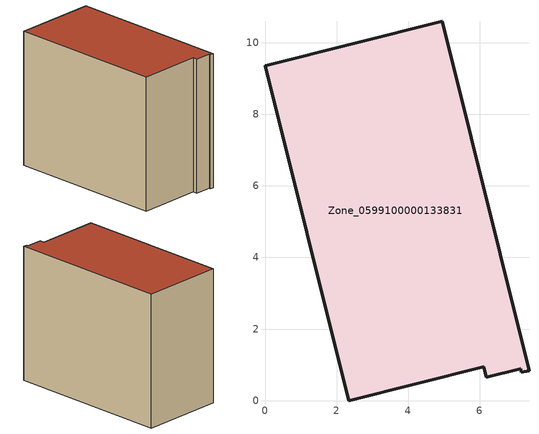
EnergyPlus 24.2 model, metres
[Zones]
Zone_0599100000133831
 floor ground (C_G): 4.95,10.6 7.38,0.84 7.17,0.79 7.15,0.89 6.18,0.65 6.11,0.94 2.34,0 0,9.37 z0
 wall outside (C_F): 7.38,0.84 4.95,10.6 0,9.37 2.34,0 6.11,0.94 6.18,0.65 7.15,0.89 7.17,0.79 7.38,0.84 z0:8.3
 roof outside (C_R): 7.17,0.79 7.38,0.84 4.95,10.6 0,9.37 2.34,0 6.11,0.94 6.18,0.65 7.15,0.89 z8.3
[BUILDING]
Pand.0599100000133831: North Axis=0; Terrain=City; Loads Convergence Tolerance Value=0.04; Temperature Convergence Tolerance Value=0.4; Solar Distribution=FullExterior; Maximum Number of Warmup Days=25; Minimum Number of Warmup Days=1
[Site:Location]
Rotterdam.The.Hague.AP_ZH_NLD Design_Conditions: Latitude=51.96; Longitude=4.45; Time Zone=1; Elevation=-4.5
[SITE:GROUNDTEMPERATURE:BUILDINGSURFACE]
18, 18, 18, 18, 18, 18, 18, 18, 18, 18, 18, 18
[MATERIAL] Thermal Absorptance=0.9; Solar Absorptance=0.7; Visible Absorptance=0.7
Name | Roughness | Thickness | Conductivity | Density | Specific Heat
G.TI.1975-1991 | MediumSmooth | 0.15 | 0.288461 | 540 | 1210
F.TI.1975-1991 | Rough | 0.3 | 0.230769 | 1920 | 840
R.TI.1975-1991 | MediumRough | 0.2 | 0.153846 | 1500 | 1000
[CONSTRUCTION]
C_G: G.TI.1975-1991
C_F: F.TI.1975-1991
C_R: R.TI.1975-1991
[ZONE]
Zone_0599100000133831: Type=1; Multiplier=1; Ceiling Height=Autocalculate; Volume=Autocalculate; Floor Area=autocalculate; Part of Total Floor Area=Yes
[ZONEINFILTRATION:DESIGNFLOWRATE]
Infil_Zone_0599100000133831: Zone or ZoneList or Space or SpaceList=Zone_0599100000133831; Schedule=AlwaysOn; Design Flow Rate Calculation Method=Flow/Area; Flow Rate per Floor Area=0.003; Constant Term Coefficient=1; Temperature Term Coefficient=0; Velocity Term Coefficient=0; Velocity Squared Term Coefficient=0
[HVACTEMPLATE:ZONE:IDEALLOADSAIRSYSTEM]
Zone_0599100000133831: Maximum Heating Supply Air Temperature=50; Minimum Cooling Supply Air Temperature=13; Maximum Heating Supply Air Humidity Ratio=0.0156; Minimum Cooling Supply Air Humidity Ratio=0.0077; Heating Limit=NoLimit; Cooling Limit=NoLimit; Dehumidification Control Type=ConstantSensibleHeatRatio; Cooling Sensible Heat Ratio=0.7; Dehumidification Setpoint=60; Humidification Control Type=None; Humidification Setpoint=30; Outdoor Air Method=None; Outdoor Air Flow Rate per Person=0.00944; Outdoor Air Flow Rate per Zone Floor Area=0; Outdoor Air Flow Rate per Zone=0; Demand Controlled Ventilation Type=None; Outdoor Air Economizer Type=NoEconomizer; Heat Recovery Type=None; Sensible Heat Recovery Effectiveness=0.7; Latent Heat Recovery Effectiveness=0.65
[ZONECONTROL:THERMOSTAT]
ThermostatControl_Zone_0599100000133831: Zone or ZoneList=Zone_0599100000133831; Control Type Schedule=DualSetpointControlType; Control 1=Thermostat_Zone_0599100000133831; Temperature Difference Between Cutout And Setpoint=0
[THERMOSTATSETPOINT:DUALSETPOINT]
Thermostat_Zone_0599100000133831: Heating Setpoint Temperature Schedule=HeatingSetpoint_Zone_0599100000133831; Cooling Setpoint Temperature Schedule=CoolingSetpoint_Zone_0599100000133831
[SCHEDULE:COMPACT]
HeatingSetpoint_Zone_0599100000133831: Through: 12/31, For: AllDays, Until: 24:00, 21
CoolingSetpoint_Zone_0599100000133831: Through: 12/31, For: AllDays, Until: 24:00, 24
DualSetpointControlType: Through: 12/31, For: AllDays, Until: 24:00, 4
AlwaysOn: Through: 12/31, For: AllDays, Until: 24:00, 1
